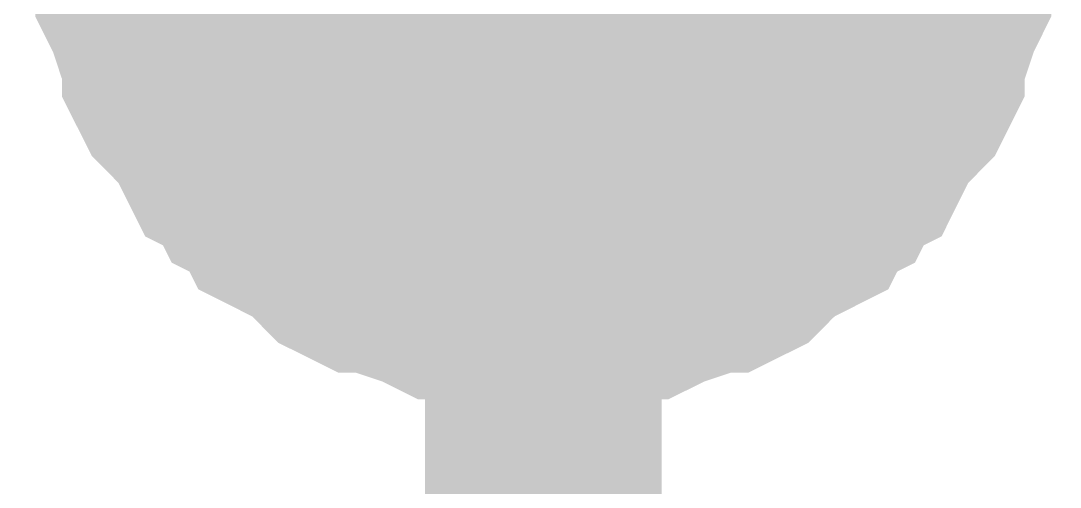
# Model space of a CAD drawing. Header units: inches. Extents: x 0 to 432, y 0 to 280.
# Drawn here: x 177.143 to 178.461, y 144.02 to 144.612 of the extents above; entities that cross this region are included whole.
import ezdxf

# ---------------------------------------------------------------- set-up
doc = ezdxf.new("R2010")
doc.units = ezdxf.units.IN
doc.layers.add('Sheet', color=255, linetype='Continuous')

msp = doc.modelspace()

# ---------------------------------------------------------------- linework, layer by layer
at = {"layer": 'Sheet'}
msp.add_lwpolyline([(177.546, 144.78, 0.508, 0.508, 1), (178.054, 144.78, 0.508, 0.508, 1)], format="xyseb", close=True, dxfattribs=at)
for points in [[(170.1908, 144.7759, 0.2997, 0.2997, 0), (177.8053, 144.7759, 0.2997, 0.2997, 0), (177.8053, 137.1508, 0.2997, 0.2997, 0), (167.6415, 137.1508, 0.2997, 0.2997, 0)], [(177.8053, 144.2706, 0.2997, 0.2997, 0), (177.7828, 144.2706, 0.2997, 0.2997, 0), (177.7491, 144.2706, 0.2997, 0.2997, 0), (177.7267, 144.2818, 0.2997, 0.2997, 0), (177.7042, 144.2818, 0.2997, 0.2997, 0), (177.6817, 144.2818, 0.2997, 0.2997, 0), (177.6593, 144.293, 0.2997, 0.2997, 0), (177.6256, 144.3043, 0.2997, 0.2997, 0), (177.6031, 144.3155, 0.2997, 0.2997, 0), (177.5807, 144.3155, 0.2997, 0.2997, 0), (177.5582, 144.3267, 0.2997, 0.2997, 0), (177.547, 144.338, 0.2997, 0.2997, 0), (177.5245, 144.3604, 0.2997, 0.2997, 0), (177.5021, 144.3716, 0.2997, 0.2997, 0), (177.4796, 144.3829, 0.2997, 0.2997, 0), (177.4684, 144.4053, 0.2997, 0.2997, 0), (177.4459, 144.4166, 0.2997, 0.2997, 0), (177.4347, 144.439, 0.2997, 0.2997, 0), (177.4122, 144.4502, 0.2997, 0.2997, 0), (177.401, 144.4727, 0.2997, 0.2997, 0), (177.3897, 144.4952, 0.2997, 0.2997, 0), (177.3673, 144.5176, 0.2997, 0.2997, 0), (177.3561, 144.5289, 0.2997, 0.2997, 0), (177.3448, 144.5513, 0.2997, 0.2997, 0), (177.3448, 144.5738, 0.2997, 0.2997, 0), (177.3336, 144.5962, 0.2997, 0.2997, 0), (177.3224, 144.6299, 0.2997, 0.2997, 0), (177.3111, 144.6524, 0.2997, 0.2997, 0), (177.3111, 144.6748, 0.2997, 0.2997, 0), (177.3111, 144.6973, 0.2997, 0.2997, 0), (177.2999, 144.7198, 0.2997, 0.2997, 0), (177.2999, 144.7535, 0.2997, 0.2997, 0), (177.2999, 144.7759, 0.2997, 0.2997, 0)], [(177.8053, 144.2706, 0.2997, 0.2997, 0), (177.7828, 144.2706, 0.2997, 0.2997, 0), (177.7491, 144.2706, 0.2997, 0.2997, 0), (177.7267, 144.2818, 0.2997, 0.2997, 0), (177.7042, 144.2818, 0.2997, 0.2997, 0), (177.6817, 144.2818, 0.2997, 0.2997, 0), (177.6593, 144.293, 0.2997, 0.2997, 0), (177.6256, 144.3043, 0.2997, 0.2997, 0), (177.6031, 144.3155, 0.2997, 0.2997, 0), (177.5807, 144.3155, 0.2997, 0.2997, 0), (177.5582, 144.3267, 0.2997, 0.2997, 0), (177.547, 144.338, 0.2997, 0.2997, 0), (177.5245, 144.3604, 0.2997, 0.2997, 0), (177.5021, 144.3716, 0.2997, 0.2997, 0), (177.4796, 144.3829, 0.2997, 0.2997, 0), (177.4684, 144.4053, 0.2997, 0.2997, 0), (177.4459, 144.4166, 0.2997, 0.2997, 0), (177.4347, 144.439, 0.2997, 0.2997, 0), (177.4122, 144.4502, 0.2997, 0.2997, 0), (177.401, 144.4727, 0.2997, 0.2997, 0), (177.3897, 144.4952, 0.2997, 0.2997, 0), (177.3673, 144.5176, 0.2997, 0.2997, 0), (177.3561, 144.5289, 0.2997, 0.2997, 0), (177.3448, 144.5513, 0.2997, 0.2997, 0), (177.3448, 144.5738, 0.2997, 0.2997, 0), (177.3336, 144.5962, 0.2997, 0.2997, 0), (177.3224, 144.6299, 0.2997, 0.2997, 0), (177.3111, 144.6524, 0.2997, 0.2997, 0), (177.3111, 144.6748, 0.2997, 0.2997, 0), (177.3111, 144.6973, 0.2997, 0.2997, 0), (177.2999, 144.7198, 0.2997, 0.2997, 0), (177.2999, 144.7535, 0.2997, 0.2997, 0), (177.2999, 144.7759, 0.2997, 0.2997, 0)], [(177.8053, 144.2706, 0.2997, 0.2997, 0), (177.7828, 144.2706, 0.2997, 0.2997, 0), (177.7491, 144.2706, 0.2997, 0.2997, 0), (177.7267, 144.2818, 0.2997, 0.2997, 0), (177.7042, 144.2818, 0.2997, 0.2997, 0), (177.6817, 144.2818, 0.2997, 0.2997, 0), (177.6593, 144.293, 0.2997, 0.2997, 0), (177.6256, 144.3043, 0.2997, 0.2997, 0), (177.6031, 144.3155, 0.2997, 0.2997, 0), (177.5807, 144.3155, 0.2997, 0.2997, 0), (177.5582, 144.3267, 0.2997, 0.2997, 0), (177.547, 144.338, 0.2997, 0.2997, 0), (177.5245, 144.3604, 0.2997, 0.2997, 0), (177.5021, 144.3716, 0.2997, 0.2997, 0), (177.4796, 144.3829, 0.2997, 0.2997, 0), (177.4684, 144.4053, 0.2997, 0.2997, 0), (177.4459, 144.4166, 0.2997, 0.2997, 0), (177.4347, 144.439, 0.2997, 0.2997, 0), (177.4122, 144.4502, 0.2997, 0.2997, 0), (177.401, 144.4727, 0.2997, 0.2997, 0), (177.3897, 144.4952, 0.2997, 0.2997, 0), (177.3673, 144.5176, 0.2997, 0.2997, 0), (177.3561, 144.5289, 0.2997, 0.2997, 0), (177.3448, 144.5513, 0.2997, 0.2997, 0), (177.3448, 144.5738, 0.2997, 0.2997, 0), (177.3336, 144.5962, 0.2997, 0.2997, 0), (177.3224, 144.6299, 0.2997, 0.2997, 0), (177.3111, 144.6524, 0.2997, 0.2997, 0), (177.3111, 144.6748, 0.2997, 0.2997, 0), (177.3111, 144.6973, 0.2997, 0.2997, 0), (177.2999, 144.7198, 0.2997, 0.2997, 0), (177.2999, 144.7535, 0.2997, 0.2997, 0), (177.2999, 144.7759, 0.2997, 0.2997, 0)], [(177.8053, 144.2706, 0.2997, 0.2997, 0), (177.7828, 144.2706, 0.2997, 0.2997, 0), (177.7491, 144.2706, 0.2997, 0.2997, 0), (177.7267, 144.2818, 0.2997, 0.2997, 0), (177.7042, 144.2818, 0.2997, 0.2997, 0), (177.6817, 144.2818, 0.2997, 0.2997, 0), (177.6593, 144.293, 0.2997, 0.2997, 0), (177.6256, 144.3043, 0.2997, 0.2997, 0), (177.6031, 144.3155, 0.2997, 0.2997, 0), (177.5807, 144.3155, 0.2997, 0.2997, 0), (177.5582, 144.3267, 0.2997, 0.2997, 0), (177.547, 144.338, 0.2997, 0.2997, 0), (177.5245, 144.3604, 0.2997, 0.2997, 0), (177.5021, 144.3716, 0.2997, 0.2997, 0), (177.4796, 144.3829, 0.2997, 0.2997, 0), (177.4684, 144.4053, 0.2997, 0.2997, 0), (177.4459, 144.4166, 0.2997, 0.2997, 0), (177.4347, 144.439, 0.2997, 0.2997, 0), (177.4122, 144.4502, 0.2997, 0.2997, 0), (177.401, 144.4727, 0.2997, 0.2997, 0), (177.3897, 144.4952, 0.2997, 0.2997, 0), (177.3673, 144.5176, 0.2997, 0.2997, 0), (177.3561, 144.5289, 0.2997, 0.2997, 0), (177.3448, 144.5513, 0.2997, 0.2997, 0), (177.3448, 144.5738, 0.2997, 0.2997, 0), (177.3336, 144.5962, 0.2997, 0.2997, 0), (177.3224, 144.6299, 0.2997, 0.2997, 0), (177.3111, 144.6524, 0.2997, 0.2997, 0), (177.3111, 144.6748, 0.2997, 0.2997, 0), (177.3111, 144.6973, 0.2997, 0.2997, 0), (177.2999, 144.7198, 0.2997, 0.2997, 0), (177.2999, 144.7535, 0.2997, 0.2997, 0), (177.2999, 144.7759, 0.2997, 0.2997, 0)], [(178.3107, 144.7759, 0.2997, 0.2997, 0), (178.3107, 144.7535, 0.2997, 0.2997, 0), (178.3107, 144.7198, 0.2997, 0.2997, 0), (178.2994, 144.6973, 0.2997, 0.2997, 0), (178.2994, 144.6748, 0.2997, 0.2997, 0), (178.2994, 144.6524, 0.2997, 0.2997, 0), (178.2882, 144.6299, 0.2997, 0.2997, 0), (178.277, 144.5962, 0.2997, 0.2997, 0), (178.2657, 144.5738, 0.2997, 0.2997, 0), (178.2657, 144.5513, 0.2997, 0.2997, 0), (178.2545, 144.5289, 0.2997, 0.2997, 0), (178.2433, 144.5176, 0.2997, 0.2997, 0), (178.2208, 144.4952, 0.2997, 0.2997, 0), (178.2096, 144.4727, 0.2997, 0.2997, 0), (178.1984, 144.4502, 0.2997, 0.2997, 0), (178.1759, 144.439, 0.2997, 0.2997, 0), (178.1647, 144.4166, 0.2997, 0.2997, 0), (178.1422, 144.4053, 0.2997, 0.2997, 0), (178.131, 144.3829, 0.2997, 0.2997, 0), (178.1085, 144.3716, 0.2997, 0.2997, 0), (178.0861, 144.3604, 0.2997, 0.2997, 0), (178.0636, 144.338, 0.2997, 0.2997, 0), (178.0524, 144.3267, 0.2997, 0.2997, 0), (178.0299, 144.3155, 0.2997, 0.2997, 0), (178.0074, 144.3155, 0.2997, 0.2997, 0), (177.985, 144.3043, 0.2997, 0.2997, 0), (177.9513, 144.293, 0.2997, 0.2997, 0), (177.9288, 144.2818, 0.2997, 0.2997, 0), (177.9064, 144.2818, 0.2997, 0.2997, 0), (177.8839, 144.2818, 0.2997, 0.2997, 0), (177.8614, 144.2706, 0.2997, 0.2997, 0), (177.8277, 144.2706, 0.2997, 0.2997, 0), (177.8053, 144.2706, 0.2997, 0.2997, 0)], [(178.3107, 144.7759, 0.2997, 0.2997, 0), (178.3107, 144.7535, 0.2997, 0.2997, 0), (178.3107, 144.7198, 0.2997, 0.2997, 0), (178.2994, 144.6973, 0.2997, 0.2997, 0), (178.2994, 144.6748, 0.2997, 0.2997, 0), (178.2994, 144.6524, 0.2997, 0.2997, 0), (178.2882, 144.6299, 0.2997, 0.2997, 0), (178.277, 144.5962, 0.2997, 0.2997, 0), (178.2657, 144.5738, 0.2997, 0.2997, 0), (178.2657, 144.5513, 0.2997, 0.2997, 0), (178.2545, 144.5289, 0.2997, 0.2997, 0), (178.2433, 144.5176, 0.2997, 0.2997, 0), (178.2208, 144.4952, 0.2997, 0.2997, 0), (178.2096, 144.4727, 0.2997, 0.2997, 0), (178.1984, 144.4502, 0.2997, 0.2997, 0), (178.1759, 144.439, 0.2997, 0.2997, 0), (178.1647, 144.4166, 0.2997, 0.2997, 0), (178.1422, 144.4053, 0.2997, 0.2997, 0), (178.131, 144.3829, 0.2997, 0.2997, 0), (178.1085, 144.3716, 0.2997, 0.2997, 0), (178.0861, 144.3604, 0.2997, 0.2997, 0), (178.0636, 144.338, 0.2997, 0.2997, 0), (178.0524, 144.3267, 0.2997, 0.2997, 0), (178.0299, 144.3155, 0.2997, 0.2997, 0), (178.0074, 144.3155, 0.2997, 0.2997, 0), (177.985, 144.3043, 0.2997, 0.2997, 0), (177.9513, 144.293, 0.2997, 0.2997, 0), (177.9288, 144.2818, 0.2997, 0.2997, 0), (177.9064, 144.2818, 0.2997, 0.2997, 0), (177.8839, 144.2818, 0.2997, 0.2997, 0), (177.8614, 144.2706, 0.2997, 0.2997, 0), (177.8277, 144.2706, 0.2997, 0.2997, 0), (177.8053, 144.2706, 0.2997, 0.2997, 0)], [(178.3107, 144.7759, 0.2997, 0.2997, 0), (178.3107, 144.7535, 0.2997, 0.2997, 0), (178.3107, 144.7198, 0.2997, 0.2997, 0), (178.2994, 144.6973, 0.2997, 0.2997, 0), (178.2994, 144.6748, 0.2997, 0.2997, 0), (178.2994, 144.6524, 0.2997, 0.2997, 0), (178.2882, 144.6299, 0.2997, 0.2997, 0), (178.277, 144.5962, 0.2997, 0.2997, 0), (178.2657, 144.5738, 0.2997, 0.2997, 0), (178.2657, 144.5513, 0.2997, 0.2997, 0), (178.2545, 144.5289, 0.2997, 0.2997, 0), (178.2433, 144.5176, 0.2997, 0.2997, 0), (178.2208, 144.4952, 0.2997, 0.2997, 0), (178.2096, 144.4727, 0.2997, 0.2997, 0), (178.1984, 144.4502, 0.2997, 0.2997, 0), (178.1759, 144.439, 0.2997, 0.2997, 0), (178.1647, 144.4166, 0.2997, 0.2997, 0), (178.1422, 144.4053, 0.2997, 0.2997, 0), (178.131, 144.3829, 0.2997, 0.2997, 0), (178.1085, 144.3716, 0.2997, 0.2997, 0), (178.0861, 144.3604, 0.2997, 0.2997, 0), (178.0636, 144.338, 0.2997, 0.2997, 0), (178.0524, 144.3267, 0.2997, 0.2997, 0), (178.0299, 144.3155, 0.2997, 0.2997, 0), (178.0074, 144.3155, 0.2997, 0.2997, 0), (177.985, 144.3043, 0.2997, 0.2997, 0), (177.9513, 144.293, 0.2997, 0.2997, 0), (177.9288, 144.2818, 0.2997, 0.2997, 0), (177.9064, 144.2818, 0.2997, 0.2997, 0), (177.8839, 144.2818, 0.2997, 0.2997, 0), (177.8614, 144.2706, 0.2997, 0.2997, 0), (177.8277, 144.2706, 0.2997, 0.2997, 0), (177.8053, 144.2706, 0.2997, 0.2997, 0)], [(178.3107, 144.7759, 0.2997, 0.2997, 0), (178.3107, 144.7535, 0.2997, 0.2997, 0), (178.3107, 144.7198, 0.2997, 0.2997, 0), (178.2994, 144.6973, 0.2997, 0.2997, 0), (178.2994, 144.6748, 0.2997, 0.2997, 0), (178.2994, 144.6524, 0.2997, 0.2997, 0), (178.2882, 144.6299, 0.2997, 0.2997, 0), (178.277, 144.5962, 0.2997, 0.2997, 0), (178.2657, 144.5738, 0.2997, 0.2997, 0), (178.2657, 144.5513, 0.2997, 0.2997, 0), (178.2545, 144.5289, 0.2997, 0.2997, 0), (178.2433, 144.5176, 0.2997, 0.2997, 0), (178.2208, 144.4952, 0.2997, 0.2997, 0), (178.2096, 144.4727, 0.2997, 0.2997, 0), (178.1984, 144.4502, 0.2997, 0.2997, 0), (178.1759, 144.439, 0.2997, 0.2997, 0), (178.1647, 144.4166, 0.2997, 0.2997, 0), (178.1422, 144.4053, 0.2997, 0.2997, 0), (178.131, 144.3829, 0.2997, 0.2997, 0), (178.1085, 144.3716, 0.2997, 0.2997, 0), (178.0861, 144.3604, 0.2997, 0.2997, 0), (178.0636, 144.338, 0.2997, 0.2997, 0), (178.0524, 144.3267, 0.2997, 0.2997, 0), (178.0299, 144.3155, 0.2997, 0.2997, 0), (178.0074, 144.3155, 0.2997, 0.2997, 0), (177.985, 144.3043, 0.2997, 0.2997, 0), (177.9513, 144.293, 0.2997, 0.2997, 0), (177.9288, 144.2818, 0.2997, 0.2997, 0), (177.9064, 144.2818, 0.2997, 0.2997, 0), (177.8839, 144.2818, 0.2997, 0.2997, 0), (177.8614, 144.2706, 0.2997, 0.2997, 0), (177.8277, 144.2706, 0.2997, 0.2997, 0), (177.8053, 144.2706, 0.2997, 0.2997, 0)], [(177.8053, 144.2706, 0.0991, 0.0991, 0), (177.7828, 144.2706, 0.0991, 0.0991, 0), (177.7491, 144.2706, 0.0991, 0.0991, 0), (177.7267, 144.2818, 0.0991, 0.0991, 0), (177.7042, 144.2818, 0.0991, 0.0991, 0), (177.6817, 144.2818, 0.0991, 0.0991, 0), (177.6593, 144.293, 0.0991, 0.0991, 0), (177.6256, 144.3043, 0.0991, 0.0991, 0), (177.6031, 144.3155, 0.0991, 0.0991, 0), (177.5807, 144.3155, 0.0991, 0.0991, 0), (177.5582, 144.3267, 0.0991, 0.0991, 0), (177.547, 144.338, 0.0991, 0.0991, 0), (177.5245, 144.3604, 0.0991, 0.0991, 0), (177.5021, 144.3716, 0.0991, 0.0991, 0), (177.4796, 144.3829, 0.0991, 0.0991, 0), (177.4684, 144.4053, 0.0991, 0.0991, 0), (177.4459, 144.4166, 0.0991, 0.0991, 0), (177.4347, 144.439, 0.0991, 0.0991, 0), (177.4122, 144.4502, 0.0991, 0.0991, 0), (177.401, 144.4727, 0.0991, 0.0991, 0), (177.3897, 144.4952, 0.0991, 0.0991, 0), (177.3673, 144.5176, 0.0991, 0.0991, 0), (177.3561, 144.5289, 0.0991, 0.0991, 0), (177.3448, 144.5513, 0.0991, 0.0991, 0), (177.3448, 144.5738, 0.0991, 0.0991, 0), (177.3336, 144.5962, 0.0991, 0.0991, 0), (177.3224, 144.6299, 0.0991, 0.0991, 0), (177.3111, 144.6524, 0.0991, 0.0991, 0), (177.3111, 144.6748, 0.0991, 0.0991, 0)], [(177.8053, 144.2706, 0.0991, 0.0991, 0), (177.7828, 144.2706, 0.0991, 0.0991, 0), (177.7491, 144.2706, 0.0991, 0.0991, 0), (177.7267, 144.2818, 0.0991, 0.0991, 0), (177.7042, 144.2818, 0.0991, 0.0991, 0), (177.6817, 144.2818, 0.0991, 0.0991, 0), (177.6593, 144.293, 0.0991, 0.0991, 0), (177.6256, 144.3043, 0.0991, 0.0991, 0), (177.6031, 144.3155, 0.0991, 0.0991, 0), (177.5807, 144.3155, 0.0991, 0.0991, 0), (177.5582, 144.3267, 0.0991, 0.0991, 0), (177.547, 144.338, 0.0991, 0.0991, 0), (177.5245, 144.3604, 0.0991, 0.0991, 0), (177.5021, 144.3716, 0.0991, 0.0991, 0), (177.4796, 144.3829, 0.0991, 0.0991, 0), (177.4684, 144.4053, 0.0991, 0.0991, 0), (177.4459, 144.4166, 0.0991, 0.0991, 0), (177.4347, 144.439, 0.0991, 0.0991, 0), (177.4122, 144.4502, 0.0991, 0.0991, 0), (177.401, 144.4727, 0.0991, 0.0991, 0), (177.3897, 144.4952, 0.0991, 0.0991, 0), (177.3673, 144.5176, 0.0991, 0.0991, 0), (177.3561, 144.5289, 0.0991, 0.0991, 0), (177.3448, 144.5513, 0.0991, 0.0991, 0), (177.3448, 144.5738, 0.0991, 0.0991, 0), (177.3336, 144.5962, 0.0991, 0.0991, 0), (177.3224, 144.6299, 0.0991, 0.0991, 0), (177.3111, 144.6524, 0.0991, 0.0991, 0), (177.3111, 144.6748, 0.0991, 0.0991, 0)], [(177.8053, 144.2706, 0.0991, 0.0991, 0), (177.7828, 144.2706, 0.0991, 0.0991, 0), (177.7491, 144.2706, 0.0991, 0.0991, 0), (177.7267, 144.2818, 0.0991, 0.0991, 0), (177.7042, 144.2818, 0.0991, 0.0991, 0), (177.6817, 144.2818, 0.0991, 0.0991, 0), (177.6593, 144.293, 0.0991, 0.0991, 0), (177.6256, 144.3043, 0.0991, 0.0991, 0), (177.6031, 144.3155, 0.0991, 0.0991, 0), (177.5807, 144.3155, 0.0991, 0.0991, 0), (177.5582, 144.3267, 0.0991, 0.0991, 0), (177.547, 144.338, 0.0991, 0.0991, 0), (177.5245, 144.3604, 0.0991, 0.0991, 0), (177.5021, 144.3716, 0.0991, 0.0991, 0), (177.4796, 144.3829, 0.0991, 0.0991, 0), (177.4684, 144.4053, 0.0991, 0.0991, 0), (177.4459, 144.4166, 0.0991, 0.0991, 0), (177.4347, 144.439, 0.0991, 0.0991, 0), (177.4122, 144.4502, 0.0991, 0.0991, 0), (177.401, 144.4727, 0.0991, 0.0991, 0), (177.3897, 144.4952, 0.0991, 0.0991, 0), (177.3673, 144.5176, 0.0991, 0.0991, 0), (177.3561, 144.5289, 0.0991, 0.0991, 0), (177.3448, 144.5513, 0.0991, 0.0991, 0), (177.3448, 144.5738, 0.0991, 0.0991, 0), (177.3336, 144.5962, 0.0991, 0.0991, 0), (177.3224, 144.6299, 0.0991, 0.0991, 0), (177.3111, 144.6524, 0.0991, 0.0991, 0), (177.3111, 144.6748, 0.0991, 0.0991, 0)], [(177.8053, 144.2706, 0.0991, 0.0991, 0), (177.7828, 144.2706, 0.0991, 0.0991, 0), (177.7491, 144.2706, 0.0991, 0.0991, 0), (177.7267, 144.2818, 0.0991, 0.0991, 0), (177.7042, 144.2818, 0.0991, 0.0991, 0), (177.6817, 144.2818, 0.0991, 0.0991, 0), (177.6593, 144.293, 0.0991, 0.0991, 0), (177.6256, 144.3043, 0.0991, 0.0991, 0), (177.6031, 144.3155, 0.0991, 0.0991, 0), (177.5807, 144.3155, 0.0991, 0.0991, 0), (177.5582, 144.3267, 0.0991, 0.0991, 0), (177.547, 144.338, 0.0991, 0.0991, 0), (177.5245, 144.3604, 0.0991, 0.0991, 0), (177.5021, 144.3716, 0.0991, 0.0991, 0), (177.4796, 144.3829, 0.0991, 0.0991, 0), (177.4684, 144.4053, 0.0991, 0.0991, 0), (177.4459, 144.4166, 0.0991, 0.0991, 0), (177.4347, 144.439, 0.0991, 0.0991, 0), (177.4122, 144.4502, 0.0991, 0.0991, 0), (177.401, 144.4727, 0.0991, 0.0991, 0), (177.3897, 144.4952, 0.0991, 0.0991, 0), (177.3673, 144.5176, 0.0991, 0.0991, 0), (177.3561, 144.5289, 0.0991, 0.0991, 0), (177.3448, 144.5513, 0.0991, 0.0991, 0), (177.3448, 144.5738, 0.0991, 0.0991, 0), (177.3336, 144.5962, 0.0991, 0.0991, 0), (177.3224, 144.6299, 0.0991, 0.0991, 0), (177.3111, 144.6524, 0.0991, 0.0991, 0), (177.3111, 144.6748, 0.0991, 0.0991, 0)], [(178.2994, 144.6748, 0.0991, 0.0991, 0), (178.2994, 144.6524, 0.0991, 0.0991, 0), (178.2882, 144.6299, 0.0991, 0.0991, 0), (178.277, 144.5962, 0.0991, 0.0991, 0), (178.2657, 144.5738, 0.0991, 0.0991, 0), (178.2657, 144.5513, 0.0991, 0.0991, 0), (178.2545, 144.5289, 0.0991, 0.0991, 0), (178.2433, 144.5176, 0.0991, 0.0991, 0), (178.2208, 144.4952, 0.0991, 0.0991, 0), (178.2096, 144.4727, 0.0991, 0.0991, 0), (178.1984, 144.4502, 0.0991, 0.0991, 0), (178.1759, 144.439, 0.0991, 0.0991, 0), (178.1647, 144.4166, 0.0991, 0.0991, 0), (178.1422, 144.4053, 0.0991, 0.0991, 0), (178.131, 144.3829, 0.0991, 0.0991, 0), (178.1085, 144.3716, 0.0991, 0.0991, 0), (178.0861, 144.3604, 0.0991, 0.0991, 0), (178.0636, 144.338, 0.0991, 0.0991, 0), (178.0524, 144.3267, 0.0991, 0.0991, 0), (178.0299, 144.3155, 0.0991, 0.0991, 0), (178.0074, 144.3155, 0.0991, 0.0991, 0), (177.985, 144.3043, 0.0991, 0.0991, 0), (177.9513, 144.293, 0.0991, 0.0991, 0), (177.9288, 144.2818, 0.0991, 0.0991, 0), (177.9064, 144.2818, 0.0991, 0.0991, 0), (177.8839, 144.2818, 0.0991, 0.0991, 0), (177.8614, 144.2706, 0.0991, 0.0991, 0), (177.8277, 144.2706, 0.0991, 0.0991, 0), (177.8053, 144.2706, 0.0991, 0.0991, 0)], [(178.2994, 144.6748, 0.0991, 0.0991, 0), (178.2994, 144.6524, 0.0991, 0.0991, 0), (178.2882, 144.6299, 0.0991, 0.0991, 0), (178.277, 144.5962, 0.0991, 0.0991, 0), (178.2657, 144.5738, 0.0991, 0.0991, 0), (178.2657, 144.5513, 0.0991, 0.0991, 0), (178.2545, 144.5289, 0.0991, 0.0991, 0), (178.2433, 144.5176, 0.0991, 0.0991, 0), (178.2208, 144.4952, 0.0991, 0.0991, 0), (178.2096, 144.4727, 0.0991, 0.0991, 0), (178.1984, 144.4502, 0.0991, 0.0991, 0), (178.1759, 144.439, 0.0991, 0.0991, 0), (178.1647, 144.4166, 0.0991, 0.0991, 0), (178.1422, 144.4053, 0.0991, 0.0991, 0), (178.131, 144.3829, 0.0991, 0.0991, 0), (178.1085, 144.3716, 0.0991, 0.0991, 0), (178.0861, 144.3604, 0.0991, 0.0991, 0), (178.0636, 144.338, 0.0991, 0.0991, 0), (178.0524, 144.3267, 0.0991, 0.0991, 0), (178.0299, 144.3155, 0.0991, 0.0991, 0), (178.0074, 144.3155, 0.0991, 0.0991, 0), (177.985, 144.3043, 0.0991, 0.0991, 0), (177.9513, 144.293, 0.0991, 0.0991, 0), (177.9288, 144.2818, 0.0991, 0.0991, 0), (177.9064, 144.2818, 0.0991, 0.0991, 0), (177.8839, 144.2818, 0.0991, 0.0991, 0), (177.8614, 144.2706, 0.0991, 0.0991, 0), (177.8277, 144.2706, 0.0991, 0.0991, 0), (177.8053, 144.2706, 0.0991, 0.0991, 0)], [(178.2994, 144.6748, 0.0991, 0.0991, 0), (178.2994, 144.6524, 0.0991, 0.0991, 0), (178.2882, 144.6299, 0.0991, 0.0991, 0), (178.277, 144.5962, 0.0991, 0.0991, 0), (178.2657, 144.5738, 0.0991, 0.0991, 0), (178.2657, 144.5513, 0.0991, 0.0991, 0), (178.2545, 144.5289, 0.0991, 0.0991, 0), (178.2433, 144.5176, 0.0991, 0.0991, 0), (178.2208, 144.4952, 0.0991, 0.0991, 0), (178.2096, 144.4727, 0.0991, 0.0991, 0), (178.1984, 144.4502, 0.0991, 0.0991, 0), (178.1759, 144.439, 0.0991, 0.0991, 0), (178.1647, 144.4166, 0.0991, 0.0991, 0), (178.1422, 144.4053, 0.0991, 0.0991, 0), (178.131, 144.3829, 0.0991, 0.0991, 0), (178.1085, 144.3716, 0.0991, 0.0991, 0), (178.0861, 144.3604, 0.0991, 0.0991, 0), (178.0636, 144.338, 0.0991, 0.0991, 0), (178.0524, 144.3267, 0.0991, 0.0991, 0), (178.0299, 144.3155, 0.0991, 0.0991, 0), (178.0074, 144.3155, 0.0991, 0.0991, 0), (177.985, 144.3043, 0.0991, 0.0991, 0), (177.9513, 144.293, 0.0991, 0.0991, 0), (177.9288, 144.2818, 0.0991, 0.0991, 0), (177.9064, 144.2818, 0.0991, 0.0991, 0), (177.8839, 144.2818, 0.0991, 0.0991, 0), (177.8614, 144.2706, 0.0991, 0.0991, 0), (177.8277, 144.2706, 0.0991, 0.0991, 0), (177.8053, 144.2706, 0.0991, 0.0991, 0)], [(178.2994, 144.6748, 0.0991, 0.0991, 0), (178.2994, 144.6524, 0.0991, 0.0991, 0), (178.2882, 144.6299, 0.0991, 0.0991, 0), (178.277, 144.5962, 0.0991, 0.0991, 0), (178.2657, 144.5738, 0.0991, 0.0991, 0), (178.2657, 144.5513, 0.0991, 0.0991, 0), (178.2545, 144.5289, 0.0991, 0.0991, 0), (178.2433, 144.5176, 0.0991, 0.0991, 0), (178.2208, 144.4952, 0.0991, 0.0991, 0), (178.2096, 144.4727, 0.0991, 0.0991, 0), (178.1984, 144.4502, 0.0991, 0.0991, 0), (178.1759, 144.439, 0.0991, 0.0991, 0), (178.1647, 144.4166, 0.0991, 0.0991, 0), (178.1422, 144.4053, 0.0991, 0.0991, 0), (178.131, 144.3829, 0.0991, 0.0991, 0), (178.1085, 144.3716, 0.0991, 0.0991, 0), (178.0861, 144.3604, 0.0991, 0.0991, 0), (178.0636, 144.338, 0.0991, 0.0991, 0), (178.0524, 144.3267, 0.0991, 0.0991, 0), (178.0299, 144.3155, 0.0991, 0.0991, 0), (178.0074, 144.3155, 0.0991, 0.0991, 0), (177.985, 144.3043, 0.0991, 0.0991, 0), (177.9513, 144.293, 0.0991, 0.0991, 0), (177.9288, 144.2818, 0.0991, 0.0991, 0), (177.9064, 144.2818, 0.0991, 0.0991, 0), (177.8839, 144.2818, 0.0991, 0.0991, 0), (177.8614, 144.2706, 0.0991, 0.0991, 0), (177.8277, 144.2706, 0.0991, 0.0991, 0), (177.8053, 144.2706, 0.0991, 0.0991, 0)]]:
    msp.add_lwpolyline(points, format="xyseb", dxfattribs=at)

doc.saveas('drawing.dxf')
